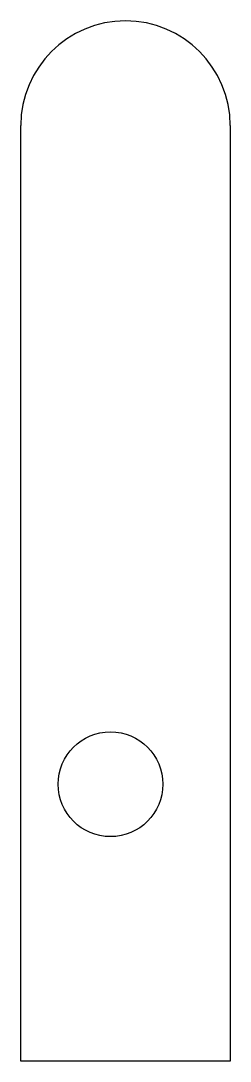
# Model space of a CAD drawing. Header units: inches. Extents: x 0 to 14, y 0 to 69.5.
import ezdxf

# ---------------------------------------------------------------- set-up
doc = ezdxf.new("R2010")
doc.units = ezdxf.units.IN
doc.header["$MEASUREMENT"] = 0

msp = doc.modelspace()

# ---------------------------------------------------------------- linework, layer by layer
for p, q in [((0, 0), (0, 62.5)), ((14, 62.5), (14, 0)), ((14, 0), (0, 0))]:
    msp.add_line(p, q)
msp.add_circle((6, 18.5), 3.5)
msp.add_arc((7, 62.5), 7, 0, 180)

doc.saveas('drawing.dxf')
